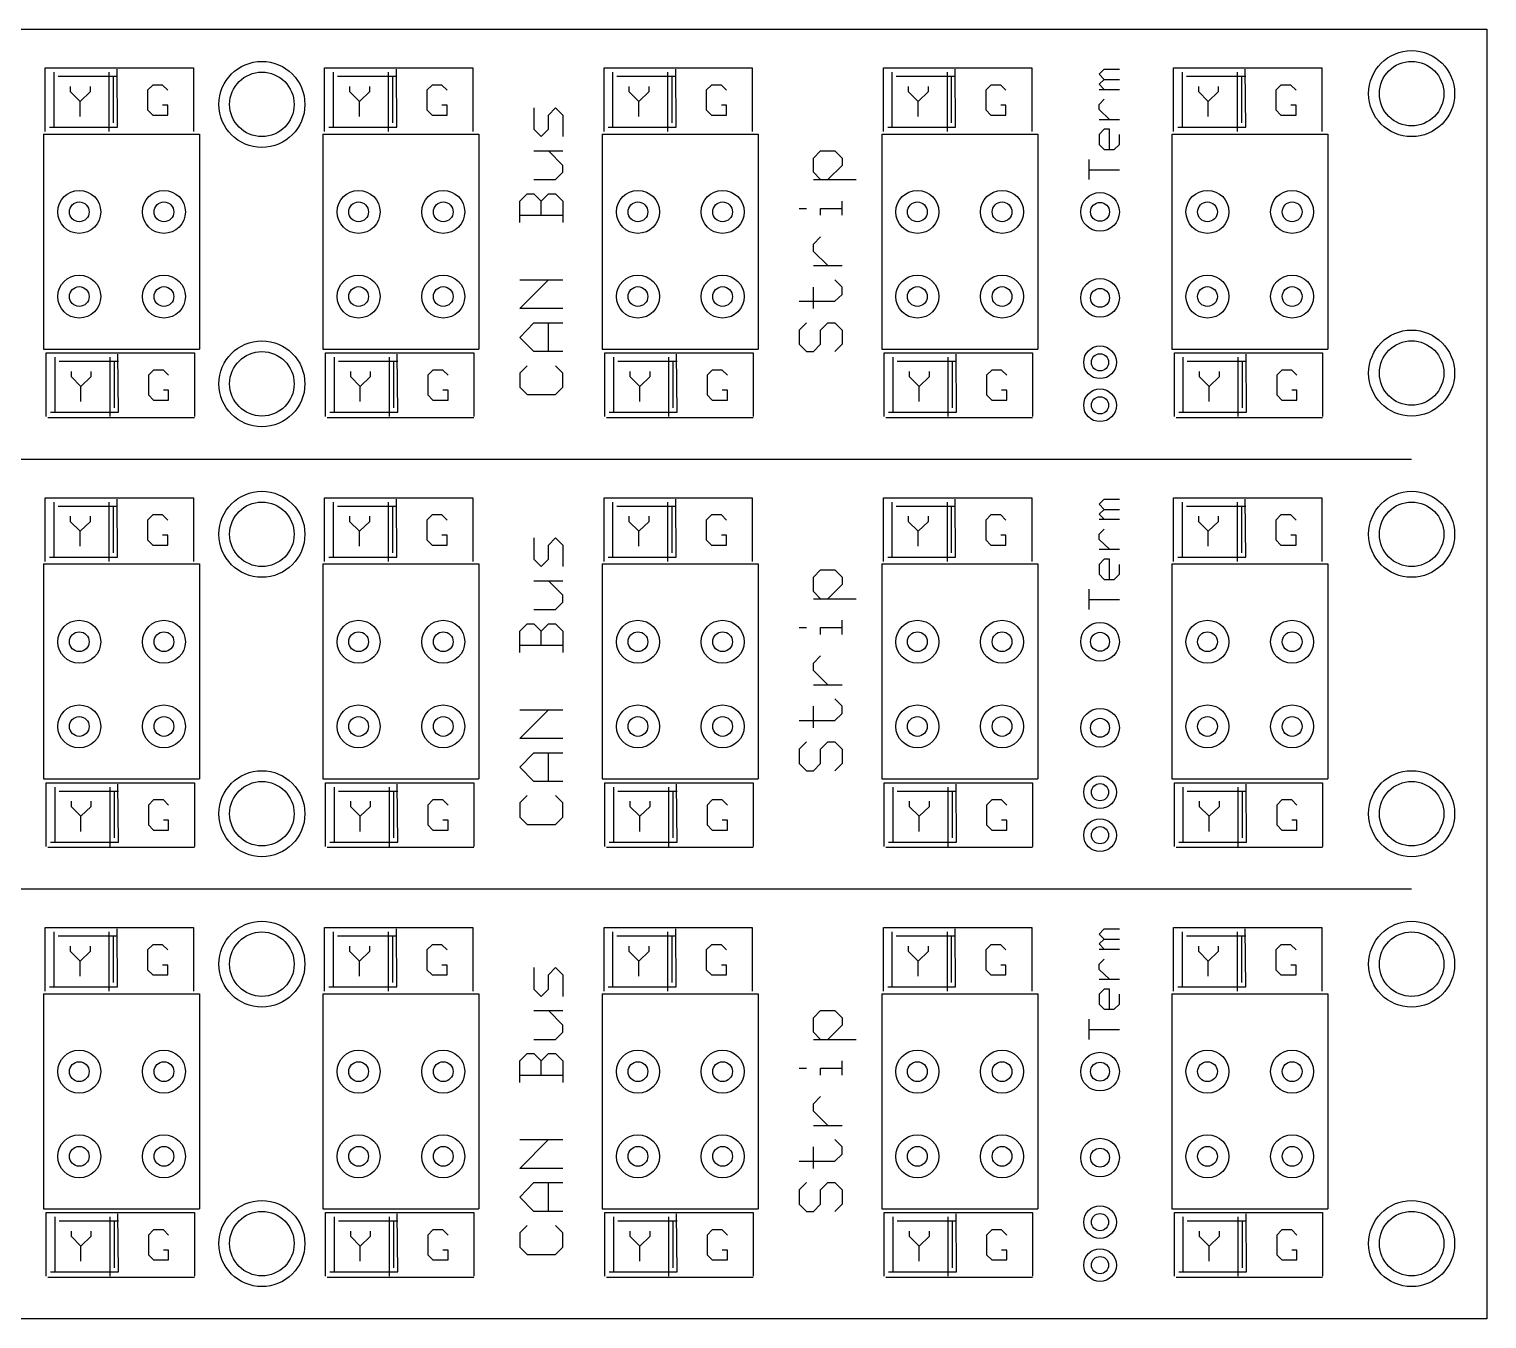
# Model space of a CAD drawing. Extents: x 0 to 7, y 0 to 3.
# Drawn here: x 3.609 to 7, y 0 to 3 of the extents above; entities that cross this region are included whole.
import ezdxf

# ---------------------------------------------------------------- set-up
doc = ezdxf.new("R2010")
doc.units = 0
doc.layers.get('0').update_dxf_attribs({"linetype": 'CONTINUOUS'})

msp = doc.modelspace()

# ---------------------------------------------------------------- linework, layer by layer
at = {"color": 7}
for p, q in [((0, 3), (7, 3)), ((7, 3), (7, 0)), ((3.646, 2.762), (3.646, 2.91)), ((3.646, 2.91), (3.991, 2.91)), ((3.666, 2.9), (3.666, 2.772)), ((3.814, 2.89), (3.676, 2.89)), ((3.794, 2.9), (3.794, 2.762)), ((3.804, 2.89), (3.804, 2.782)), ((3.814, 2.772), (3.813, 2.907)), ((3.991, 2.91), (3.991, 2.762)), ((4.296, 2.762), (4.296, 2.91)), ((4.296, 2.91), (4.641, 2.91)), ((4.316, 2.9), (4.316, 2.772)), ((4.464, 2.89), (4.326, 2.89)), ((4.444, 2.9), (4.444, 2.762)), ((4.454, 2.89), (4.454, 2.782)), ((4.464, 2.772), (4.463, 2.907)), ((4.641, 2.91), (4.641, 2.762)), ((4.946, 2.762), (4.946, 2.91)), ((4.946, 2.91), (5.291, 2.91)), ((4.966, 2.9), (4.966, 2.772)), ((5.114, 2.89), (4.976, 2.89)), ((5.094, 2.9), (5.094, 2.762)), ((5.104, 2.89), (5.104, 2.782)), ((5.114, 2.772), (5.113, 2.907)), ((5.291, 2.91), (5.291, 2.762)), ((5.596, 2.762), (5.596, 2.91)), ((5.596, 2.91), (5.941, 2.91)), ((5.616, 2.9), (5.616, 2.772)), ((5.764, 2.89), (5.626, 2.89)), ((5.744, 2.9), (5.744, 2.762)), ((5.754, 2.89), (5.754, 2.782)), ((5.764, 2.772), (5.763, 2.907)), ((5.941, 2.91), (5.941, 2.762)), ((6.098, 2.895), (6.11, 2.907)), ((6.11, 2.883), (6.098, 2.895)), ((6.098, 2.872), (6.11, 2.883)), ((6.11, 2.907), (6.145, 2.907)), ((6.11, 2.883), (6.145, 2.883)), ((6.271, 2.762), (6.271, 2.91)), ((6.271, 2.91), (6.616, 2.91)), ((6.291, 2.9), (6.291, 2.772)), ((6.439, 2.89), (6.301, 2.89)), ((6.419, 2.9), (6.419, 2.762)), ((6.429, 2.89), (6.429, 2.782)), ((6.439, 2.772), (6.438, 2.907)), ((6.616, 2.91), (6.616, 2.762)), ((3.704, 2.867), (3.704, 2.855)), ((3.704, 2.855), (3.727, 2.832)), ((3.727, 2.832), (3.751, 2.855)), ((3.751, 2.855), (3.751, 2.867)), ((3.896, 2.87), (3.884, 2.858)), ((3.884, 2.858), (3.884, 2.812)), ((3.919, 2.87), (3.896, 2.87)), ((3.931, 2.858), (3.919, 2.87)), ((4.354, 2.867), (4.354, 2.855)), ((4.354, 2.855), (4.377, 2.832)), ((4.377, 2.832), (4.401, 2.855)), ((4.401, 2.855), (4.401, 2.867)), ((4.546, 2.87), (4.534, 2.858)), ((4.534, 2.858), (4.534, 2.812)), ((4.569, 2.87), (4.546, 2.87)), ((4.581, 2.858), (4.569, 2.87)), ((5.004, 2.867), (5.004, 2.855)), ((5.004, 2.855), (5.027, 2.832)), ((5.027, 2.832), (5.051, 2.855)), ((5.051, 2.855), (5.051, 2.867)), ((5.196, 2.87), (5.184, 2.858)), ((5.184, 2.858), (5.184, 2.812)), ((5.219, 2.87), (5.196, 2.87)), ((5.231, 2.858), (5.219, 2.87)), ((5.654, 2.867), (5.654, 2.855)), ((5.654, 2.855), (5.677, 2.832)), ((5.677, 2.832), (5.701, 2.855)), ((5.701, 2.855), (5.701, 2.867)), ((5.846, 2.87), (5.834, 2.858)), ((5.834, 2.858), (5.834, 2.812)), ((5.869, 2.87), (5.846, 2.87)), ((5.881, 2.858), (5.869, 2.87)), ((6.11, 2.86), (6.098, 2.872)), ((6.098, 2.86), (6.145, 2.86)), ((6.329, 2.867), (6.329, 2.855)), ((6.329, 2.855), (6.352, 2.832)), ((6.352, 2.832), (6.376, 2.855)), ((6.376, 2.855), (6.376, 2.867)), ((6.521, 2.87), (6.509, 2.858)), ((6.509, 2.858), (6.509, 2.812)), ((6.544, 2.87), (6.521, 2.87)), ((6.556, 2.858), (6.544, 2.87)), ((3.727, 2.797), (3.727, 2.832)), ((3.931, 2.823), (3.919, 2.823)), ((3.931, 2.8), (3.931, 2.823)), ((4.377, 2.797), (4.377, 2.832)), ((4.581, 2.823), (4.569, 2.823)), ((4.581, 2.8), (4.581, 2.823)), ((4.783, 2.817), (4.783, 2.767)), ((4.817, 2.8), (4.833, 2.817)), ((4.833, 2.817), (4.85, 2.8)), ((5.027, 2.797), (5.027, 2.832)), ((5.231, 2.823), (5.219, 2.823)), ((5.231, 2.8), (5.231, 2.823)), ((5.677, 2.797), (5.677, 2.832)), ((5.881, 2.823), (5.869, 2.823)), ((5.881, 2.8), (5.881, 2.823)), ((6.098, 2.825), (6.11, 2.837)), ((6.098, 2.813), (6.098, 2.825)), ((6.352, 2.797), (6.352, 2.832)), ((6.556, 2.823), (6.544, 2.823)), ((6.556, 2.8), (6.556, 2.823)), ((3.884, 2.812), (3.896, 2.8)), ((3.896, 2.8), (3.931, 2.8)), ((4.534, 2.812), (4.546, 2.8)), ((4.546, 2.8), (4.581, 2.8)), ((4.817, 2.767), (4.817, 2.8)), ((4.85, 2.8), (4.85, 2.75)), ((5.184, 2.812), (5.196, 2.8)), ((5.196, 2.8), (5.231, 2.8)), ((5.834, 2.812), (5.846, 2.8)), ((5.846, 2.8), (5.881, 2.8)), ((6.122, 2.79), (6.098, 2.813)), ((6.098, 2.79), (6.145, 2.79)), ((6.509, 2.812), (6.521, 2.8)), ((6.521, 2.8), (6.556, 2.8)), ((3.642, 2.756), (3.642, 2.256)), ((3.642, 2.756), (4.005, 2.756)), ((3.656, 2.772), (3.814, 2.772)), ((4.005, 2.756), (4.005, 2.256)), ((4.292, 2.756), (4.292, 2.256)), ((4.292, 2.756), (4.655, 2.756)), ((4.306, 2.772), (4.464, 2.772)), ((4.655, 2.756), (4.655, 2.256)), ((4.783, 2.767), (4.8, 2.75)), ((4.8, 2.75), (4.817, 2.767)), ((4.942, 2.756), (4.942, 2.256)), ((4.942, 2.756), (5.305, 2.756)), ((4.956, 2.772), (5.114, 2.772)), ((5.305, 2.756), (5.305, 2.256)), ((5.592, 2.756), (5.592, 2.256)), ((5.592, 2.756), (5.955, 2.756)), ((5.606, 2.772), (5.764, 2.772)), ((5.955, 2.756), (5.955, 2.256)), ((6.11, 2.767), (6.098, 2.755)), ((6.098, 2.755), (6.098, 2.732)), ((6.122, 2.767), (6.11, 2.767)), ((6.122, 2.72), (6.122, 2.767)), ((6.145, 2.732), (6.145, 2.755)), ((6.267, 2.756), (6.267, 2.256)), ((6.267, 2.756), (6.63, 2.756)), ((6.281, 2.772), (6.439, 2.772)), ((6.63, 2.756), (6.63, 2.256)), ((4.783, 2.717), (4.85, 2.717)), ((4.85, 2.683), (4.817, 2.717)), ((5.433, 2.7), (5.45, 2.717)), ((5.45, 2.717), (5.483, 2.717)), ((5.483, 2.717), (5.5, 2.7)), ((6.098, 2.732), (6.11, 2.72)), ((6.11, 2.72), (6.133, 2.72)), ((6.133, 2.72), (6.145, 2.732)), ((4.85, 2.667), (4.85, 2.683)), ((5.433, 2.667), (5.433, 2.7)), ((5.5, 2.683), (5.467, 2.65)), ((5.5, 2.7), (5.5, 2.683)), ((6.075, 2.65), (6.075, 2.697)), ((4.783, 2.65), (4.833, 2.65)), ((4.833, 2.65), (4.85, 2.667)), ((5.45, 2.65), (5.433, 2.667)), ((5.433, 2.65), (5.533, 2.65)), ((6.075, 2.673), (6.145, 2.673)), ((4.75, 2.6), (4.767, 2.617)), ((4.767, 2.617), (4.783, 2.617)), ((4.783, 2.617), (4.8, 2.6)), ((4.8, 2.6), (4.817, 2.617)), ((4.817, 2.617), (4.833, 2.617)), ((4.833, 2.617), (4.85, 2.6)), ((4.75, 2.55), (4.75, 2.6)), ((4.8, 2.567), (4.8, 2.6)), ((4.85, 2.6), (4.85, 2.55)), ((5.4, 2.583), (5.417, 2.583)), ((5.45, 2.567), (5.45, 2.583)), ((5.45, 2.583), (5.5, 2.583)), ((5.5, 2.567), (5.5, 2.6)), ((4.75, 2.567), (4.85, 2.567)), ((5.433, 2.5), (5.45, 2.517)), ((5.433, 2.483), (5.433, 2.5)), ((5.467, 2.45), (5.433, 2.483)), ((5.433, 2.45), (5.5, 2.45)), ((4.75, 2.35), (4.817, 2.417)), ((4.75, 2.417), (4.85, 2.417)), ((5.5, 2.4), (5.483, 2.417)), ((5.433, 2.35), (5.433, 2.4)), ((5.483, 2.367), (5.5, 2.383)), ((5.5, 2.383), (5.5, 2.4)), ((4.85, 2.35), (4.75, 2.35)), ((5.4, 2.367), (5.483, 2.367)), ((4.75, 2.283), (4.783, 2.317)), ((4.783, 2.317), (4.85, 2.317)), ((4.817, 2.25), (4.817, 2.317)), ((5.417, 2.317), (5.4, 2.3)), ((5.45, 2.3), (5.467, 2.317)), ((5.467, 2.317), (5.483, 2.317)), ((5.483, 2.317), (5.5, 2.3)), ((4.783, 2.25), (4.75, 2.283)), ((5.4, 2.3), (5.4, 2.267)), ((5.45, 2.267), (5.45, 2.3)), ((5.5, 2.3), (5.5, 2.267)), ((3.642, 2.256), (4.005, 2.256)), ((3.648, 2.099), (3.648, 2.247)), ((3.648, 2.247), (3.993, 2.247)), ((3.816, 2.109), (3.815, 2.244)), ((3.993, 2.247), (3.993, 2.099)), ((4.292, 2.256), (4.655, 2.256)), ((4.298, 2.099), (4.298, 2.247)), ((4.298, 2.247), (4.643, 2.247)), ((4.466, 2.109), (4.465, 2.244)), ((4.643, 2.247), (4.643, 2.099)), ((4.85, 2.25), (4.783, 2.25)), ((4.942, 2.256), (5.305, 2.256)), ((4.948, 2.099), (4.948, 2.247)), ((4.948, 2.247), (5.293, 2.247)), ((5.116, 2.109), (5.115, 2.244)), ((5.293, 2.247), (5.293, 2.099)), ((5.4, 2.267), (5.417, 2.25)), ((5.417, 2.25), (5.433, 2.25)), ((5.433, 2.25), (5.45, 2.267)), ((5.5, 2.267), (5.483, 2.25)), ((5.592, 2.256), (5.955, 2.256)), ((5.598, 2.099), (5.598, 2.247)), ((5.598, 2.247), (5.943, 2.247)), ((5.766, 2.109), (5.765, 2.244)), ((5.943, 2.247), (5.943, 2.099)), ((6.267, 2.256), (6.63, 2.256)), ((6.273, 2.099), (6.273, 2.247)), ((6.273, 2.247), (6.618, 2.247)), ((6.441, 2.109), (6.44, 2.244)), ((6.618, 2.247), (6.618, 2.099)), ((3.668, 2.237), (3.668, 2.109)), ((3.816, 2.227), (3.678, 2.227)), ((3.796, 2.237), (3.796, 2.099)), ((3.806, 2.227), (3.806, 2.119)), ((3.898, 2.207), (3.886, 2.195)), ((3.921, 2.207), (3.898, 2.207)), ((3.933, 2.195), (3.921, 2.207)), ((4.318, 2.237), (4.318, 2.109)), ((4.466, 2.227), (4.328, 2.227)), ((4.446, 2.237), (4.446, 2.099)), ((4.456, 2.227), (4.456, 2.119)), ((4.548, 2.207), (4.536, 2.195)), ((4.571, 2.207), (4.548, 2.207)), ((4.583, 2.195), (4.571, 2.207)), ((4.767, 2.217), (4.75, 2.2)), ((4.85, 2.2), (4.833, 2.217)), ((4.968, 2.237), (4.968, 2.109)), ((5.116, 2.227), (4.978, 2.227)), ((5.096, 2.237), (5.096, 2.099)), ((5.106, 2.227), (5.106, 2.119)), ((5.198, 2.207), (5.186, 2.195)), ((5.221, 2.207), (5.198, 2.207)), ((5.233, 2.195), (5.221, 2.207)), ((5.618, 2.237), (5.618, 2.109)), ((5.766, 2.227), (5.628, 2.227)), ((5.746, 2.237), (5.746, 2.099)), ((5.756, 2.227), (5.756, 2.119)), ((5.848, 2.207), (5.836, 2.195)), ((5.871, 2.207), (5.848, 2.207)), ((5.883, 2.195), (5.871, 2.207)), ((6.293, 2.237), (6.293, 2.109)), ((6.441, 2.227), (6.303, 2.227)), ((6.421, 2.237), (6.421, 2.099)), ((6.431, 2.227), (6.431, 2.119)), ((6.523, 2.207), (6.511, 2.195)), ((6.546, 2.207), (6.523, 2.207)), ((6.558, 2.195), (6.546, 2.207)), ((3.706, 2.204), (3.706, 2.192)), ((3.706, 2.192), (3.729, 2.169)), ((3.729, 2.169), (3.753, 2.192)), ((3.753, 2.192), (3.753, 2.204)), ((3.886, 2.195), (3.886, 2.149)), ((4.356, 2.204), (4.356, 2.192)), ((4.356, 2.192), (4.379, 2.169)), ((4.379, 2.169), (4.403, 2.192)), ((4.403, 2.192), (4.403, 2.204)), ((4.536, 2.195), (4.536, 2.149)), ((4.75, 2.2), (4.75, 2.167)), ((4.85, 2.167), (4.85, 2.2)), ((5.006, 2.204), (5.006, 2.192)), ((5.006, 2.192), (5.029, 2.169)), ((5.029, 2.169), (5.053, 2.192)), ((5.053, 2.192), (5.053, 2.204)), ((5.186, 2.195), (5.186, 2.149)), ((5.656, 2.204), (5.656, 2.192)), ((5.656, 2.192), (5.679, 2.169)), ((5.679, 2.169), (5.703, 2.192)), ((5.703, 2.192), (5.703, 2.204)), ((5.836, 2.195), (5.836, 2.149)), ((6.331, 2.204), (6.331, 2.192)), ((6.331, 2.192), (6.354, 2.169)), ((6.354, 2.169), (6.378, 2.192)), ((6.378, 2.192), (6.378, 2.204)), ((6.511, 2.195), (6.511, 2.149)), ((3.729, 2.134), (3.729, 2.169)), ((3.886, 2.149), (3.898, 2.137)), ((3.898, 2.137), (3.933, 2.137)), ((3.933, 2.16), (3.921, 2.16)), ((3.933, 2.137), (3.933, 2.16)), ((4.379, 2.134), (4.379, 2.169)), ((4.536, 2.149), (4.548, 2.137)), ((4.548, 2.137), (4.583, 2.137)), ((4.583, 2.16), (4.571, 2.16)), ((4.583, 2.137), (4.583, 2.16)), ((4.75, 2.167), (4.767, 2.15)), ((4.767, 2.15), (4.833, 2.15)), ((4.833, 2.15), (4.85, 2.167)), ((5.029, 2.134), (5.029, 2.169)), ((5.186, 2.149), (5.198, 2.137)), ((5.198, 2.137), (5.233, 2.137)), ((5.233, 2.16), (5.221, 2.16)), ((5.233, 2.137), (5.233, 2.16)), ((5.679, 2.134), (5.679, 2.169)), ((5.836, 2.149), (5.848, 2.137)), ((5.848, 2.137), (5.883, 2.137)), ((5.883, 2.16), (5.871, 2.16)), ((5.883, 2.137), (5.883, 2.16)), ((6.354, 2.134), (6.354, 2.169)), ((6.511, 2.149), (6.523, 2.137)), ((6.523, 2.137), (6.558, 2.137)), ((6.558, 2.16), (6.546, 2.16)), ((6.558, 2.137), (6.558, 2.16)), ((3.658, 2.109), (3.816, 2.109)), ((4.308, 2.109), (4.466, 2.109)), ((4.958, 2.109), (5.116, 2.109)), ((5.608, 2.109), (5.766, 2.109)), ((6.283, 2.109), (6.441, 2.109)), ((3.652, 2.097), (3.993, 2.097)), ((4.302, 2.097), (4.643, 2.097)), ((4.952, 2.097), (5.293, 2.097)), ((5.602, 2.097), (5.943, 2.097)), ((6.277, 2.097), (6.618, 2.097)), ((0.15, 2), (6.825, 2)), ((3.646, 1.762), (3.646, 1.91)), ((3.646, 1.91), (3.991, 1.91)), ((3.666, 1.9), (3.666, 1.772)), ((3.794, 1.9), (3.794, 1.762)), ((3.814, 1.772), (3.813, 1.907)), ((3.991, 1.91), (3.991, 1.762)), ((4.296, 1.762), (4.296, 1.91)), ((4.296, 1.91), (4.641, 1.91)), ((4.316, 1.9), (4.316, 1.772)), ((4.444, 1.9), (4.444, 1.762)), ((4.464, 1.772), (4.463, 1.907)), ((4.641, 1.91), (4.641, 1.762)), ((4.946, 1.762), (4.946, 1.91)), ((4.946, 1.91), (5.291, 1.91)), ((4.966, 1.9), (4.966, 1.772)), ((5.094, 1.9), (5.094, 1.762)), ((5.114, 1.772), (5.113, 1.907)), ((5.291, 1.91), (5.291, 1.762)), ((5.596, 1.762), (5.596, 1.91)), ((5.596, 1.91), (5.941, 1.91)), ((5.616, 1.9), (5.616, 1.772)), ((5.744, 1.9), (5.744, 1.762)), ((5.764, 1.772), (5.763, 1.907)), ((5.941, 1.91), (5.941, 1.762)), ((6.098, 1.895), (6.11, 1.907)), ((6.11, 1.907), (6.145, 1.907)), ((6.271, 1.762), (6.271, 1.91)), ((6.271, 1.91), (6.616, 1.91)), ((6.291, 1.9), (6.291, 1.772)), ((6.419, 1.9), (6.419, 1.762)), ((6.439, 1.772), (6.438, 1.907)), ((6.616, 1.91), (6.616, 1.762)), ((3.814, 1.89), (3.676, 1.89)), ((3.704, 1.867), (3.704, 1.855)), ((3.751, 1.855), (3.751, 1.867)), ((3.804, 1.89), (3.804, 1.782)), ((3.896, 1.87), (3.884, 1.858)), ((3.919, 1.87), (3.896, 1.87)), ((3.931, 1.858), (3.919, 1.87)), ((4.464, 1.89), (4.326, 1.89)), ((4.354, 1.867), (4.354, 1.855)), ((4.401, 1.855), (4.401, 1.867)), ((4.454, 1.89), (4.454, 1.782)), ((4.546, 1.87), (4.534, 1.858)), ((4.569, 1.87), (4.546, 1.87)), ((4.581, 1.858), (4.569, 1.87)), ((5.114, 1.89), (4.976, 1.89)), ((5.004, 1.867), (5.004, 1.855)), ((5.051, 1.855), (5.051, 1.867)), ((5.104, 1.89), (5.104, 1.782)), ((5.196, 1.87), (5.184, 1.858)), ((5.219, 1.87), (5.196, 1.87)), ((5.231, 1.858), (5.219, 1.87)), ((5.764, 1.89), (5.626, 1.89)), ((5.654, 1.867), (5.654, 1.855)), ((5.701, 1.855), (5.701, 1.867)), ((5.754, 1.89), (5.754, 1.782)), ((5.846, 1.87), (5.834, 1.858)), ((5.869, 1.87), (5.846, 1.87)), ((5.881, 1.858), (5.869, 1.87)), ((6.11, 1.883), (6.098, 1.895)), ((6.098, 1.872), (6.11, 1.883)), ((6.11, 1.86), (6.098, 1.872)), ((6.11, 1.883), (6.145, 1.883)), ((6.439, 1.89), (6.301, 1.89)), ((6.329, 1.867), (6.329, 1.855)), ((6.376, 1.855), (6.376, 1.867)), ((6.429, 1.89), (6.429, 1.782)), ((6.521, 1.87), (6.509, 1.858)), ((6.544, 1.87), (6.521, 1.87)), ((6.556, 1.858), (6.544, 1.87)), ((3.704, 1.855), (3.727, 1.832)), ((3.727, 1.832), (3.751, 1.855)), ((3.727, 1.797), (3.727, 1.832)), ((3.884, 1.858), (3.884, 1.812)), ((4.354, 1.855), (4.377, 1.832)), ((4.377, 1.832), (4.401, 1.855)), ((4.377, 1.797), (4.377, 1.832)), ((4.534, 1.858), (4.534, 1.812)), ((5.004, 1.855), (5.027, 1.832)), ((5.027, 1.832), (5.051, 1.855)), ((5.027, 1.797), (5.027, 1.832)), ((5.184, 1.858), (5.184, 1.812)), ((5.654, 1.855), (5.677, 1.832)), ((5.677, 1.832), (5.701, 1.855)), ((5.677, 1.797), (5.677, 1.832)), ((5.834, 1.858), (5.834, 1.812)), ((6.098, 1.86), (6.145, 1.86)), ((6.098, 1.825), (6.11, 1.837)), ((6.329, 1.855), (6.352, 1.832)), ((6.352, 1.832), (6.376, 1.855)), ((6.352, 1.797), (6.352, 1.832)), ((6.509, 1.858), (6.509, 1.812)), ((3.884, 1.812), (3.896, 1.8)), ((3.896, 1.8), (3.931, 1.8)), ((3.931, 1.823), (3.919, 1.823)), ((3.931, 1.8), (3.931, 1.823)), ((4.534, 1.812), (4.546, 1.8)), ((4.546, 1.8), (4.581, 1.8)), ((4.581, 1.823), (4.569, 1.823)), ((4.581, 1.8), (4.581, 1.823)), ((4.783, 1.817), (4.783, 1.767)), ((4.817, 1.8), (4.833, 1.817)), ((4.817, 1.767), (4.817, 1.8)), ((4.833, 1.817), (4.85, 1.8)), ((4.85, 1.8), (4.85, 1.75)), ((5.184, 1.812), (5.196, 1.8)), ((5.196, 1.8), (5.231, 1.8)), ((5.231, 1.823), (5.219, 1.823)), ((5.231, 1.8), (5.231, 1.823)), ((5.834, 1.812), (5.846, 1.8)), ((5.846, 1.8), (5.881, 1.8)), ((5.881, 1.823), (5.869, 1.823)), ((5.881, 1.8), (5.881, 1.823)), ((6.098, 1.813), (6.098, 1.825)), ((6.122, 1.79), (6.098, 1.813)), ((6.509, 1.812), (6.521, 1.8)), ((6.521, 1.8), (6.556, 1.8)), ((6.556, 1.823), (6.544, 1.823)), ((6.556, 1.8), (6.556, 1.823)), ((3.656, 1.772), (3.814, 1.772)), ((4.306, 1.772), (4.464, 1.772)), ((4.783, 1.767), (4.8, 1.75)), ((4.8, 1.75), (4.817, 1.767)), ((4.956, 1.772), (5.114, 1.772)), ((5.606, 1.772), (5.764, 1.772)), ((6.098, 1.79), (6.145, 1.79)), ((6.11, 1.767), (6.098, 1.755)), ((6.122, 1.767), (6.11, 1.767)), ((6.122, 1.72), (6.122, 1.767)), ((6.281, 1.772), (6.439, 1.772)), ((3.642, 1.756), (3.642, 1.256)), ((3.642, 1.756), (4.005, 1.756)), ((4.005, 1.756), (4.005, 1.256)), ((4.292, 1.756), (4.292, 1.256)), ((4.292, 1.756), (4.655, 1.756)), ((4.655, 1.756), (4.655, 1.256)), ((4.942, 1.756), (4.942, 1.256)), ((4.942, 1.756), (5.305, 1.756)), ((5.305, 1.756), (5.305, 1.256)), ((5.433, 1.725), (5.45, 1.742)), ((5.45, 1.742), (5.483, 1.742)), ((5.483, 1.742), (5.5, 1.725)), ((5.592, 1.756), (5.592, 1.256)), ((5.592, 1.756), (5.955, 1.756)), ((5.955, 1.756), (5.955, 1.256)), ((6.098, 1.755), (6.098, 1.732)), ((6.098, 1.732), (6.11, 1.72)), ((6.133, 1.72), (6.145, 1.732)), ((6.145, 1.732), (6.145, 1.755)), ((6.267, 1.756), (6.267, 1.256)), ((6.267, 1.756), (6.63, 1.756)), ((6.63, 1.756), (6.63, 1.256)), ((4.783, 1.717), (4.85, 1.717)), ((4.85, 1.683), (4.817, 1.717)), ((5.433, 1.692), (5.433, 1.725)), ((5.5, 1.708), (5.467, 1.675)), ((5.5, 1.725), (5.5, 1.708)), ((6.075, 1.65), (6.075, 1.697)), ((6.11, 1.72), (6.133, 1.72)), ((4.833, 1.65), (4.85, 1.667)), ((4.85, 1.667), (4.85, 1.683)), ((5.45, 1.675), (5.433, 1.692)), ((5.433, 1.675), (5.533, 1.675)), ((6.075, 1.673), (6.145, 1.673)), ((4.783, 1.65), (4.833, 1.65)), ((4.75, 1.6), (4.767, 1.617)), ((4.75, 1.55), (4.75, 1.6)), ((4.767, 1.617), (4.783, 1.617)), ((4.783, 1.617), (4.8, 1.6)), ((4.8, 1.6), (4.817, 1.617)), ((4.8, 1.567), (4.8, 1.6)), ((4.817, 1.617), (4.833, 1.617)), ((4.833, 1.617), (4.85, 1.6)), ((4.85, 1.6), (4.85, 1.55)), ((5.4, 1.608), (5.417, 1.608)), ((5.45, 1.592), (5.45, 1.608)), ((5.45, 1.608), (5.5, 1.608)), ((5.5, 1.592), (5.5, 1.625)), ((4.75, 1.567), (4.85, 1.567)), ((5.433, 1.525), (5.45, 1.542)), ((5.433, 1.508), (5.433, 1.525)), ((5.467, 1.475), (5.433, 1.508)), ((5.433, 1.475), (5.5, 1.475)), ((5.433, 1.375), (5.433, 1.425)), ((5.5, 1.425), (5.483, 1.442)), ((5.5, 1.408), (5.5, 1.425)), ((4.75, 1.35), (4.817, 1.417)), ((4.75, 1.417), (4.85, 1.417)), ((5.4, 1.392), (5.483, 1.392)), ((5.483, 1.392), (5.5, 1.408)), ((4.85, 1.35), (4.75, 1.35)), ((5.417, 1.342), (5.4, 1.325)), ((5.4, 1.325), (5.4, 1.292)), ((5.45, 1.325), (5.467, 1.342)), ((5.45, 1.292), (5.45, 1.325)), ((5.467, 1.342), (5.483, 1.342)), ((5.483, 1.342), (5.5, 1.325)), ((5.5, 1.325), (5.5, 1.292)), ((4.75, 1.283), (4.783, 1.317)), ((4.783, 1.317), (4.85, 1.317)), ((4.817, 1.25), (4.817, 1.317)), ((5.4, 1.292), (5.417, 1.275)), ((5.433, 1.275), (5.45, 1.292)), ((5.5, 1.292), (5.483, 1.275)), ((3.642, 1.256), (4.005, 1.256)), ((4.292, 1.256), (4.655, 1.256)), ((4.783, 1.25), (4.75, 1.283)), ((4.942, 1.256), (5.305, 1.256)), ((5.417, 1.275), (5.433, 1.275)), ((5.592, 1.256), (5.955, 1.256)), ((6.267, 1.256), (6.63, 1.256)), ((3.648, 1.099), (3.648, 1.247)), ((3.648, 1.247), (3.993, 1.247)), ((3.668, 1.237), (3.668, 1.109)), ((3.816, 1.227), (3.678, 1.227)), ((3.796, 1.237), (3.796, 1.099)), ((3.806, 1.227), (3.806, 1.119)), ((3.816, 1.109), (3.815, 1.244)), ((3.993, 1.247), (3.993, 1.099)), ((4.298, 1.099), (4.298, 1.247)), ((4.298, 1.247), (4.643, 1.247)), ((4.318, 1.237), (4.318, 1.109)), ((4.466, 1.227), (4.328, 1.227)), ((4.446, 1.237), (4.446, 1.099)), ((4.456, 1.227), (4.456, 1.119)), ((4.466, 1.109), (4.465, 1.244)), ((4.643, 1.247), (4.643, 1.099)), ((4.85, 1.25), (4.783, 1.25)), ((4.948, 1.099), (4.948, 1.247)), ((4.948, 1.247), (5.293, 1.247)), ((4.968, 1.237), (4.968, 1.109)), ((5.116, 1.227), (4.978, 1.227)), ((5.096, 1.237), (5.096, 1.099)), ((5.106, 1.227), (5.106, 1.119)), ((5.116, 1.109), (5.115, 1.244)), ((5.293, 1.247), (5.293, 1.099)), ((5.598, 1.099), (5.598, 1.247)), ((5.598, 1.247), (5.943, 1.247)), ((5.618, 1.237), (5.618, 1.109)), ((5.766, 1.227), (5.628, 1.227)), ((5.746, 1.237), (5.746, 1.099)), ((5.756, 1.227), (5.756, 1.119)), ((5.766, 1.109), (5.765, 1.244)), ((5.943, 1.247), (5.943, 1.099)), ((6.273, 1.099), (6.273, 1.247)), ((6.273, 1.247), (6.618, 1.247)), ((6.293, 1.237), (6.293, 1.109)), ((6.441, 1.227), (6.303, 1.227)), ((6.421, 1.237), (6.421, 1.099)), ((6.431, 1.227), (6.431, 1.119)), ((6.441, 1.109), (6.44, 1.244)), ((6.618, 1.247), (6.618, 1.099)), ((3.706, 1.204), (3.706, 1.192)), ((3.706, 1.192), (3.729, 1.169)), ((3.729, 1.169), (3.753, 1.192)), ((3.753, 1.192), (3.753, 1.204)), ((3.898, 1.207), (3.886, 1.195)), ((3.886, 1.195), (3.886, 1.149)), ((3.921, 1.207), (3.898, 1.207)), ((3.933, 1.195), (3.921, 1.207)), ((4.356, 1.204), (4.356, 1.192)), ((4.356, 1.192), (4.379, 1.169)), ((4.379, 1.169), (4.403, 1.192)), ((4.403, 1.192), (4.403, 1.204)), ((4.548, 1.207), (4.536, 1.195)), ((4.536, 1.195), (4.536, 1.149)), ((4.571, 1.207), (4.548, 1.207)), ((4.583, 1.195), (4.571, 1.207)), ((4.767, 1.217), (4.75, 1.2)), ((4.75, 1.2), (4.75, 1.167)), ((4.85, 1.2), (4.833, 1.217)), ((4.85, 1.167), (4.85, 1.2)), ((5.006, 1.204), (5.006, 1.192)), ((5.006, 1.192), (5.029, 1.169)), ((5.029, 1.169), (5.053, 1.192)), ((5.053, 1.192), (5.053, 1.204)), ((5.198, 1.207), (5.186, 1.195)), ((5.186, 1.195), (5.186, 1.149)), ((5.221, 1.207), (5.198, 1.207)), ((5.233, 1.195), (5.221, 1.207)), ((5.656, 1.204), (5.656, 1.192)), ((5.656, 1.192), (5.679, 1.169)), ((5.679, 1.169), (5.703, 1.192)), ((5.703, 1.192), (5.703, 1.204)), ((5.848, 1.207), (5.836, 1.195)), ((5.836, 1.195), (5.836, 1.149)), ((5.871, 1.207), (5.848, 1.207)), ((5.883, 1.195), (5.871, 1.207)), ((6.331, 1.204), (6.331, 1.192)), ((6.331, 1.192), (6.354, 1.169)), ((6.354, 1.169), (6.378, 1.192)), ((6.378, 1.192), (6.378, 1.204)), ((6.523, 1.207), (6.511, 1.195)), ((6.511, 1.195), (6.511, 1.149)), ((6.546, 1.207), (6.523, 1.207)), ((6.558, 1.195), (6.546, 1.207)), ((3.729, 1.134), (3.729, 1.169)), ((3.933, 1.16), (3.921, 1.16)), ((3.933, 1.137), (3.933, 1.16)), ((4.379, 1.134), (4.379, 1.169)), ((4.583, 1.16), (4.571, 1.16)), ((4.583, 1.137), (4.583, 1.16)), ((4.75, 1.167), (4.767, 1.15)), ((4.833, 1.15), (4.85, 1.167)), ((5.029, 1.134), (5.029, 1.169)), ((5.233, 1.16), (5.221, 1.16)), ((5.233, 1.137), (5.233, 1.16)), ((5.679, 1.134), (5.679, 1.169)), ((5.883, 1.16), (5.871, 1.16)), ((5.883, 1.137), (5.883, 1.16)), ((6.354, 1.134), (6.354, 1.169)), ((6.558, 1.16), (6.546, 1.16)), ((6.558, 1.137), (6.558, 1.16)), ((3.886, 1.149), (3.898, 1.137)), ((3.898, 1.137), (3.933, 1.137)), ((4.536, 1.149), (4.548, 1.137)), ((4.548, 1.137), (4.583, 1.137)), ((4.767, 1.15), (4.833, 1.15)), ((5.186, 1.149), (5.198, 1.137)), ((5.198, 1.137), (5.233, 1.137)), ((5.836, 1.149), (5.848, 1.137)), ((5.848, 1.137), (5.883, 1.137)), ((6.511, 1.149), (6.523, 1.137)), ((6.523, 1.137), (6.558, 1.137)), ((3.652, 1.097), (3.993, 1.097)), ((3.658, 1.109), (3.816, 1.109)), ((4.302, 1.097), (4.643, 1.097)), ((4.308, 1.109), (4.466, 1.109)), ((4.952, 1.097), (5.293, 1.097)), ((4.958, 1.109), (5.116, 1.109)), ((5.602, 1.097), (5.943, 1.097)), ((5.608, 1.109), (5.766, 1.109)), ((6.277, 1.097), (6.618, 1.097)), ((6.283, 1.109), (6.441, 1.109)), ((0.15, 1), (6.825, 1)), ((3.646, 0.762), (3.646, 0.91)), ((3.646, 0.91), (3.991, 0.91)), ((3.666, 0.9), (3.666, 0.772)), ((3.814, 0.89), (3.676, 0.89)), ((3.794, 0.9), (3.794, 0.762)), ((3.804, 0.89), (3.804, 0.782)), ((3.814, 0.772), (3.813, 0.907)), ((3.991, 0.91), (3.991, 0.762)), ((4.296, 0.762), (4.296, 0.91)), ((4.296, 0.91), (4.641, 0.91)), ((4.316, 0.9), (4.316, 0.772)), ((4.464, 0.89), (4.326, 0.89)), ((4.444, 0.9), (4.444, 0.762)), ((4.454, 0.89), (4.454, 0.782)), ((4.464, 0.772), (4.463, 0.907)), ((4.641, 0.91), (4.641, 0.762)), ((4.946, 0.762), (4.946, 0.91)), ((4.946, 0.91), (5.291, 0.91)), ((4.966, 0.9), (4.966, 0.772)), ((5.114, 0.89), (4.976, 0.89)), ((5.094, 0.9), (5.094, 0.762)), ((5.104, 0.89), (5.104, 0.782)), ((5.114, 0.772), (5.113, 0.907)), ((5.291, 0.91), (5.291, 0.762)), ((5.596, 0.762), (5.596, 0.91)), ((5.596, 0.91), (5.941, 0.91)), ((5.616, 0.9), (5.616, 0.772)), ((5.764, 0.89), (5.626, 0.89)), ((5.744, 0.9), (5.744, 0.762)), ((5.754, 0.89), (5.754, 0.782)), ((5.764, 0.772), (5.763, 0.907)), ((5.941, 0.91), (5.941, 0.762)), ((6.098, 0.895), (6.11, 0.907)), ((6.11, 0.883), (6.098, 0.895)), ((6.098, 0.872), (6.11, 0.883)), ((6.11, 0.907), (6.145, 0.907)), ((6.11, 0.883), (6.145, 0.883)), ((6.271, 0.762), (6.271, 0.91)), ((6.271, 0.91), (6.616, 0.91)), ((6.291, 0.9), (6.291, 0.772)), ((6.439, 0.89), (6.301, 0.89)), ((6.419, 0.9), (6.419, 0.762)), ((6.429, 0.89), (6.429, 0.782)), ((6.439, 0.772), (6.438, 0.907)), ((6.616, 0.91), (6.616, 0.762)), ((3.704, 0.867), (3.704, 0.855)), ((3.704, 0.855), (3.727, 0.832)), ((3.727, 0.832), (3.751, 0.855)), ((3.751, 0.855), (3.751, 0.867)), ((3.896, 0.87), (3.884, 0.858)), ((3.884, 0.858), (3.884, 0.812)), ((3.919, 0.87), (3.896, 0.87)), ((3.931, 0.858), (3.919, 0.87)), ((4.354, 0.867), (4.354, 0.855)), ((4.354, 0.855), (4.377, 0.832)), ((4.377, 0.832), (4.401, 0.855)), ((4.401, 0.855), (4.401, 0.867)), ((4.546, 0.87), (4.534, 0.858)), ((4.534, 0.858), (4.534, 0.812)), ((4.569, 0.87), (4.546, 0.87)), ((4.581, 0.858), (4.569, 0.87)), ((5.004, 0.867), (5.004, 0.855)), ((5.004, 0.855), (5.027, 0.832)), ((5.027, 0.832), (5.051, 0.855)), ((5.051, 0.855), (5.051, 0.867)), ((5.196, 0.87), (5.184, 0.858)), ((5.184, 0.858), (5.184, 0.812)), ((5.219, 0.87), (5.196, 0.87)), ((5.231, 0.858), (5.219, 0.87)), ((5.654, 0.867), (5.654, 0.855)), ((5.654, 0.855), (5.677, 0.832)), ((5.677, 0.832), (5.701, 0.855)), ((5.701, 0.855), (5.701, 0.867)), ((5.846, 0.87), (5.834, 0.858)), ((5.834, 0.858), (5.834, 0.812)), ((5.869, 0.87), (5.846, 0.87)), ((5.881, 0.858), (5.869, 0.87)), ((6.11, 0.86), (6.098, 0.872)), ((6.098, 0.86), (6.145, 0.86)), ((6.329, 0.867), (6.329, 0.855)), ((6.329, 0.855), (6.352, 0.832)), ((6.352, 0.832), (6.376, 0.855)), ((6.376, 0.855), (6.376, 0.867)), ((6.521, 0.87), (6.509, 0.858)), ((6.509, 0.858), (6.509, 0.812)), ((6.544, 0.87), (6.521, 0.87)), ((6.556, 0.858), (6.544, 0.87)), ((3.727, 0.797), (3.727, 0.832)), ((3.931, 0.823), (3.919, 0.823)), ((3.931, 0.8), (3.931, 0.823)), ((4.377, 0.797), (4.377, 0.832)), ((4.581, 0.823), (4.569, 0.823)), ((4.581, 0.8), (4.581, 0.823)), ((4.783, 0.817), (4.783, 0.767)), ((4.817, 0.8), (4.833, 0.817)), ((4.833, 0.817), (4.85, 0.8)), ((5.027, 0.797), (5.027, 0.832)), ((5.231, 0.823), (5.219, 0.823)), ((5.231, 0.8), (5.231, 0.823)), ((5.677, 0.797), (5.677, 0.832)), ((5.881, 0.823), (5.869, 0.823)), ((5.881, 0.8), (5.881, 0.823)), ((6.098, 0.825), (6.11, 0.837)), ((6.098, 0.813), (6.098, 0.825)), ((6.352, 0.797), (6.352, 0.832)), ((6.556, 0.823), (6.544, 0.823)), ((6.556, 0.8), (6.556, 0.823)), ((3.884, 0.812), (3.896, 0.8)), ((3.896, 0.8), (3.931, 0.8)), ((4.534, 0.812), (4.546, 0.8)), ((4.546, 0.8), (4.581, 0.8)), ((4.817, 0.767), (4.817, 0.8)), ((4.85, 0.8), (4.85, 0.75)), ((5.184, 0.812), (5.196, 0.8)), ((5.196, 0.8), (5.231, 0.8)), ((5.834, 0.812), (5.846, 0.8)), ((5.846, 0.8), (5.881, 0.8)), ((6.122, 0.79), (6.098, 0.813)), ((6.098, 0.79), (6.145, 0.79)), ((6.509, 0.812), (6.521, 0.8)), ((6.521, 0.8), (6.556, 0.8)), ((3.642, 0.756), (3.642, 0.256)), ((3.642, 0.756), (4.005, 0.756)), ((3.656, 0.772), (3.814, 0.772)), ((4.005, 0.756), (4.005, 0.256)), ((4.292, 0.756), (4.292, 0.256)), ((4.292, 0.756), (4.655, 0.756)), ((4.306, 0.772), (4.464, 0.772)), ((4.655, 0.756), (4.655, 0.256)), ((4.783, 0.767), (4.8, 0.75)), ((4.8, 0.75), (4.817, 0.767)), ((4.942, 0.756), (4.942, 0.256)), ((4.942, 0.756), (5.305, 0.756)), ((4.956, 0.772), (5.114, 0.772)), ((5.305, 0.756), (5.305, 0.256)), ((5.592, 0.756), (5.592, 0.256)), ((5.592, 0.756), (5.955, 0.756)), ((5.606, 0.772), (5.764, 0.772)), ((5.955, 0.756), (5.955, 0.256)), ((6.11, 0.767), (6.098, 0.755)), ((6.098, 0.755), (6.098, 0.732)), ((6.122, 0.767), (6.11, 0.767)), ((6.122, 0.72), (6.122, 0.767)), ((6.145, 0.732), (6.145, 0.755)), ((6.267, 0.756), (6.267, 0.256)), ((6.267, 0.756), (6.63, 0.756)), ((6.281, 0.772), (6.439, 0.772)), ((6.63, 0.756), (6.63, 0.256)), ((4.783, 0.717), (4.85, 0.717)), ((4.85, 0.683), (4.817, 0.717)), ((5.433, 0.7), (5.45, 0.717)), ((5.45, 0.717), (5.483, 0.717)), ((5.483, 0.717), (5.5, 0.7)), ((6.098, 0.732), (6.11, 0.72)), ((6.11, 0.72), (6.133, 0.72)), ((6.133, 0.72), (6.145, 0.732)), ((4.85, 0.667), (4.85, 0.683)), ((5.433, 0.667), (5.433, 0.7)), ((5.5, 0.683), (5.467, 0.65)), ((5.5, 0.7), (5.5, 0.683)), ((6.075, 0.65), (6.075, 0.697)), ((4.783, 0.65), (4.833, 0.65)), ((4.833, 0.65), (4.85, 0.667)), ((5.45, 0.65), (5.433, 0.667)), ((5.433, 0.65), (5.533, 0.65)), ((6.075, 0.673), (6.145, 0.673)), ((4.75, 0.6), (4.767, 0.617)), ((4.767, 0.617), (4.783, 0.617)), ((4.783, 0.617), (4.8, 0.6)), ((4.8, 0.6), (4.817, 0.617)), ((4.817, 0.617), (4.833, 0.617)), ((4.833, 0.617), (4.85, 0.6)), ((4.75, 0.55), (4.75, 0.6)), ((4.8, 0.567), (4.8, 0.6)), ((4.85, 0.6), (4.85, 0.55)), ((5.4, 0.583), (5.417, 0.583)), ((5.45, 0.567), (5.45, 0.583)), ((5.45, 0.583), (5.5, 0.583)), ((5.5, 0.567), (5.5, 0.6)), ((4.75, 0.567), (4.85, 0.567)), ((5.433, 0.5), (5.45, 0.517)), ((5.433, 0.483), (5.433, 0.5)), ((5.467, 0.45), (5.433, 0.483)), ((5.433, 0.45), (5.5, 0.45)), ((4.75, 0.35), (4.817, 0.417)), ((4.75, 0.417), (4.85, 0.417)), ((5.5, 0.4), (5.483, 0.417)), ((5.433, 0.35), (5.433, 0.4)), ((5.483, 0.367), (5.5, 0.383)), ((5.5, 0.383), (5.5, 0.4)), ((4.85, 0.35), (4.75, 0.35)), ((5.4, 0.367), (5.483, 0.367)), ((4.75, 0.283), (4.783, 0.317)), ((4.783, 0.317), (4.85, 0.317)), ((4.817, 0.25), (4.817, 0.317)), ((5.417, 0.317), (5.4, 0.3)), ((5.45, 0.3), (5.467, 0.317)), ((5.467, 0.317), (5.483, 0.317)), ((5.483, 0.317), (5.5, 0.3)), ((4.783, 0.25), (4.75, 0.283)), ((5.4, 0.3), (5.4, 0.267)), ((5.45, 0.267), (5.45, 0.3)), ((5.5, 0.3), (5.5, 0.267)), ((3.642, 0.256), (4.005, 0.256)), ((3.648, 0.099), (3.648, 0.247)), ((3.648, 0.247), (3.993, 0.247)), ((3.816, 0.109), (3.815, 0.244)), ((3.993, 0.247), (3.993, 0.099)), ((4.292, 0.256), (4.655, 0.256)), ((4.298, 0.099), (4.298, 0.247)), ((4.298, 0.247), (4.643, 0.247)), ((4.466, 0.109), (4.465, 0.244)), ((4.643, 0.247), (4.643, 0.099)), ((4.85, 0.25), (4.783, 0.25)), ((4.942, 0.256), (5.305, 0.256)), ((4.948, 0.099), (4.948, 0.247)), ((4.948, 0.247), (5.293, 0.247)), ((5.116, 0.109), (5.115, 0.244)), ((5.293, 0.247), (5.293, 0.099)), ((5.4, 0.267), (5.417, 0.25)), ((5.417, 0.25), (5.433, 0.25)), ((5.433, 0.25), (5.45, 0.267)), ((5.5, 0.267), (5.483, 0.25)), ((5.592, 0.256), (5.955, 0.256)), ((5.598, 0.099), (5.598, 0.247)), ((5.598, 0.247), (5.943, 0.247)), ((5.766, 0.109), (5.765, 0.244)), ((5.943, 0.247), (5.943, 0.099)), ((6.267, 0.256), (6.63, 0.256)), ((6.273, 0.099), (6.273, 0.247)), ((6.273, 0.247), (6.618, 0.247)), ((6.441, 0.109), (6.44, 0.244)), ((6.618, 0.247), (6.618, 0.099)), ((3.668, 0.237), (3.668, 0.109)), ((3.816, 0.227), (3.678, 0.227)), ((3.706, 0.204), (3.706, 0.192)), ((3.753, 0.192), (3.753, 0.204)), ((3.796, 0.237), (3.796, 0.099)), ((3.806, 0.227), (3.806, 0.119)), ((3.898, 0.207), (3.886, 0.195)), ((3.921, 0.207), (3.898, 0.207)), ((3.933, 0.195), (3.921, 0.207)), ((4.318, 0.237), (4.318, 0.109)), ((4.466, 0.227), (4.328, 0.227)), ((4.356, 0.204), (4.356, 0.192)), ((4.403, 0.192), (4.403, 0.204)), ((4.446, 0.237), (4.446, 0.099)), ((4.456, 0.227), (4.456, 0.119)), ((4.548, 0.207), (4.536, 0.195)), ((4.571, 0.207), (4.548, 0.207)), ((4.583, 0.195), (4.571, 0.207)), ((4.767, 0.217), (4.75, 0.2)), ((4.85, 0.2), (4.833, 0.217)), ((4.968, 0.237), (4.968, 0.109)), ((5.116, 0.227), (4.978, 0.227)), ((5.006, 0.204), (5.006, 0.192)), ((5.053, 0.192), (5.053, 0.204)), ((5.096, 0.237), (5.096, 0.099)), ((5.106, 0.227), (5.106, 0.119)), ((5.198, 0.207), (5.186, 0.195)), ((5.221, 0.207), (5.198, 0.207)), ((5.233, 0.195), (5.221, 0.207)), ((5.618, 0.237), (5.618, 0.109)), ((5.766, 0.227), (5.628, 0.227)), ((5.656, 0.204), (5.656, 0.192)), ((5.703, 0.192), (5.703, 0.204)), ((5.746, 0.237), (5.746, 0.099)), ((5.756, 0.227), (5.756, 0.119)), ((5.848, 0.207), (5.836, 0.195)), ((5.871, 0.207), (5.848, 0.207)), ((5.883, 0.195), (5.871, 0.207)), ((6.293, 0.237), (6.293, 0.109)), ((6.441, 0.227), (6.303, 0.227)), ((6.331, 0.204), (6.331, 0.192)), ((6.378, 0.192), (6.378, 0.204)), ((6.421, 0.237), (6.421, 0.099)), ((6.431, 0.227), (6.431, 0.119)), ((6.523, 0.207), (6.511, 0.195)), ((6.546, 0.207), (6.523, 0.207)), ((6.558, 0.195), (6.546, 0.207)), ((3.706, 0.192), (3.729, 0.169)), ((3.729, 0.169), (3.753, 0.192)), ((3.886, 0.195), (3.886, 0.149)), ((4.356, 0.192), (4.379, 0.169)), ((4.379, 0.169), (4.403, 0.192)), ((4.536, 0.195), (4.536, 0.149)), ((4.75, 0.2), (4.75, 0.167)), ((4.85, 0.167), (4.85, 0.2)), ((5.006, 0.192), (5.029, 0.169)), ((5.029, 0.169), (5.053, 0.192)), ((5.186, 0.195), (5.186, 0.149)), ((5.656, 0.192), (5.679, 0.169)), ((5.679, 0.169), (5.703, 0.192)), ((5.836, 0.195), (5.836, 0.149)), ((6.331, 0.192), (6.354, 0.169)), ((6.354, 0.169), (6.378, 0.192)), ((6.511, 0.195), (6.511, 0.149)), ((3.729, 0.134), (3.729, 0.169)), ((3.886, 0.149), (3.898, 0.137)), ((3.898, 0.137), (3.933, 0.137)), ((3.933, 0.16), (3.921, 0.16)), ((3.933, 0.137), (3.933, 0.16)), ((4.379, 0.134), (4.379, 0.169)), ((4.536, 0.149), (4.548, 0.137)), ((4.548, 0.137), (4.583, 0.137)), ((4.583, 0.16), (4.571, 0.16)), ((4.583, 0.137), (4.583, 0.16)), ((4.75, 0.167), (4.767, 0.15)), ((4.767, 0.15), (4.833, 0.15)), ((4.833, 0.15), (4.85, 0.167)), ((5.029, 0.134), (5.029, 0.169)), ((5.186, 0.149), (5.198, 0.137)), ((5.198, 0.137), (5.233, 0.137)), ((5.233, 0.16), (5.221, 0.16)), ((5.233, 0.137), (5.233, 0.16)), ((5.679, 0.134), (5.679, 0.169)), ((5.836, 0.149), (5.848, 0.137)), ((5.848, 0.137), (5.883, 0.137)), ((5.883, 0.16), (5.871, 0.16)), ((5.883, 0.137), (5.883, 0.16)), ((6.354, 0.134), (6.354, 0.169)), ((6.511, 0.149), (6.523, 0.137)), ((6.523, 0.137), (6.558, 0.137)), ((6.558, 0.16), (6.546, 0.16)), ((6.558, 0.137), (6.558, 0.16)), ((3.658, 0.109), (3.816, 0.109)), ((4.308, 0.109), (4.466, 0.109)), ((4.958, 0.109), (5.116, 0.109)), ((5.608, 0.109), (5.766, 0.109)), ((6.283, 0.109), (6.441, 0.109)), ((3.652, 0.097), (3.993, 0.097)), ((4.302, 0.097), (4.643, 0.097)), ((4.952, 0.097), (5.293, 0.097)), ((5.602, 0.097), (5.943, 0.097)), ((6.277, 0.097), (6.618, 0.097)), ((7, 0), (0, 0))]:
    msp.add_line(p, q, dxfattribs=at)
for centre, radius in [((4.15, 2.825), 0.1), ((6.825, 2.85), 0.1), ((6.825, 2.85), 0.075), ((4.15, 2.825), 0.075), ((3.725, 2.575), 0.05), ((3.922, 2.575), 0.05), ((4.375, 2.575), 0.05), ((4.572, 2.575), 0.05), ((5.025, 2.575), 0.05), ((5.222, 2.575), 0.05), ((5.675, 2.575), 0.05), ((5.872, 2.575), 0.05), ((6.1, 2.575), 0.045), ((6.35, 2.575), 0.05), ((6.547, 2.575), 0.05), ((3.725, 2.575), 0.023), ((3.922, 2.575), 0.023), ((4.375, 2.575), 0.023), ((4.572, 2.575), 0.023), ((5.025, 2.575), 0.023), ((5.222, 2.575), 0.023), ((5.675, 2.575), 0.023), ((5.872, 2.575), 0.023), ((6.1, 2.575), 0.022), ((6.35, 2.575), 0.023), ((6.547, 2.575), 0.023), ((3.725, 2.378), 0.05), ((3.922, 2.378), 0.05), ((4.375, 2.378), 0.05), ((4.572, 2.378), 0.05), ((5.025, 2.378), 0.05), ((5.222, 2.378), 0.05), ((5.675, 2.378), 0.05), ((5.872, 2.378), 0.05), ((6.1, 2.375), 0.045), ((6.35, 2.378), 0.05), ((6.547, 2.378), 0.05), ((3.725, 2.378), 0.023), ((3.922, 2.378), 0.023), ((4.375, 2.378), 0.023), ((4.572, 2.378), 0.023), ((5.025, 2.378), 0.023), ((5.222, 2.378), 0.023), ((5.675, 2.378), 0.023), ((5.872, 2.378), 0.023), ((6.1, 2.375), 0.022), ((6.35, 2.378), 0.023), ((6.547, 2.378), 0.023), ((4.15, 2.175), 0.1), ((6.825, 2.2), 0.1), ((6.825, 2.2), 0.075), ((4.15, 2.175), 0.075), ((6.1, 2.225), 0.038), ((6.1, 2.225), 0.02), ((6.1, 2.125), 0.038), ((6.1, 2.125), 0.02), ((4.15, 1.825), 0.1), ((4.15, 1.825), 0.075), ((6.825, 1.825), 0.1), ((6.825, 1.825), 0.075), ((3.725, 1.575), 0.05), ((3.725, 1.575), 0.023), ((3.922, 1.575), 0.05), ((3.922, 1.575), 0.023), ((4.375, 1.575), 0.05), ((4.375, 1.575), 0.023), ((4.572, 1.575), 0.05), ((4.572, 1.575), 0.023), ((5.025, 1.575), 0.05), ((5.025, 1.575), 0.023), ((5.222, 1.575), 0.05), ((5.222, 1.575), 0.023), ((5.675, 1.575), 0.05), ((5.675, 1.575), 0.023), ((5.872, 1.575), 0.05), ((5.872, 1.575), 0.023), ((6.1, 1.575), 0.045), ((6.1, 1.575), 0.022), ((6.35, 1.575), 0.05), ((6.35, 1.575), 0.023), ((6.547, 1.575), 0.05), ((6.547, 1.575), 0.023), ((3.725, 1.378), 0.05), ((3.922, 1.378), 0.05), ((4.375, 1.378), 0.05), ((4.572, 1.378), 0.05), ((5.025, 1.378), 0.05), ((5.222, 1.378), 0.05), ((5.675, 1.378), 0.05), ((5.872, 1.378), 0.05), ((6.35, 1.378), 0.05), ((6.547, 1.378), 0.05), ((3.725, 1.378), 0.023), ((3.922, 1.378), 0.023), ((4.375, 1.378), 0.023), ((4.572, 1.378), 0.023), ((5.025, 1.378), 0.023), ((5.222, 1.378), 0.023), ((5.675, 1.378), 0.023), ((5.872, 1.378), 0.023), ((6.1, 1.375), 0.045), ((6.1, 1.375), 0.022), ((6.35, 1.378), 0.023), ((6.547, 1.378), 0.023), ((4.15, 1.175), 0.1), ((6.1, 1.225), 0.038), ((6.825, 1.175), 0.1), ((4.15, 1.175), 0.075), ((6.1, 1.225), 0.02), ((6.825, 1.175), 0.075), ((6.1, 1.125), 0.038), ((6.1, 1.125), 0.02), ((4.15, 0.825), 0.1), ((6.825, 0.825), 0.1), ((4.15, 0.825), 0.075), ((6.825, 0.825), 0.075), ((3.725, 0.575), 0.05), ((3.922, 0.575), 0.05), ((4.375, 0.575), 0.05), ((4.572, 0.575), 0.05), ((5.025, 0.575), 0.05), ((5.222, 0.575), 0.05), ((5.675, 0.575), 0.05), ((5.872, 0.575), 0.05), ((6.1, 0.575), 0.045), ((6.35, 0.575), 0.05), ((6.547, 0.575), 0.05), ((3.725, 0.575), 0.023), ((3.922, 0.575), 0.023), ((4.375, 0.575), 0.023), ((4.572, 0.575), 0.023), ((5.025, 0.575), 0.023), ((5.222, 0.575), 0.023), ((5.675, 0.575), 0.023), ((5.872, 0.575), 0.023), ((6.1, 0.575), 0.022), ((6.35, 0.575), 0.023), ((6.547, 0.575), 0.023), ((3.725, 0.378), 0.05), ((3.922, 0.378), 0.05), ((4.375, 0.378), 0.05), ((4.572, 0.378), 0.05), ((5.025, 0.378), 0.05), ((5.222, 0.378), 0.05), ((5.675, 0.378), 0.05), ((5.872, 0.378), 0.05), ((6.1, 0.375), 0.045), ((6.35, 0.378), 0.05), ((6.547, 0.378), 0.05), ((3.725, 0.378), 0.023), ((3.922, 0.378), 0.023), ((4.375, 0.378), 0.023), ((4.572, 0.378), 0.023), ((5.025, 0.378), 0.023), ((5.222, 0.378), 0.023), ((5.675, 0.378), 0.023), ((5.872, 0.378), 0.023), ((6.1, 0.375), 0.022), ((6.35, 0.378), 0.023), ((6.547, 0.378), 0.023), ((4.15, 0.175), 0.1), ((6.825, 0.175), 0.1), ((4.15, 0.175), 0.075), ((6.1, 0.225), 0.038), ((6.1, 0.225), 0.02), ((6.825, 0.175), 0.075), ((6.1, 0.125), 0.038), ((6.1, 0.125), 0.02)]:
    msp.add_circle(centre, radius, dxfattribs=at)

doc.saveas('drawing.dxf')
